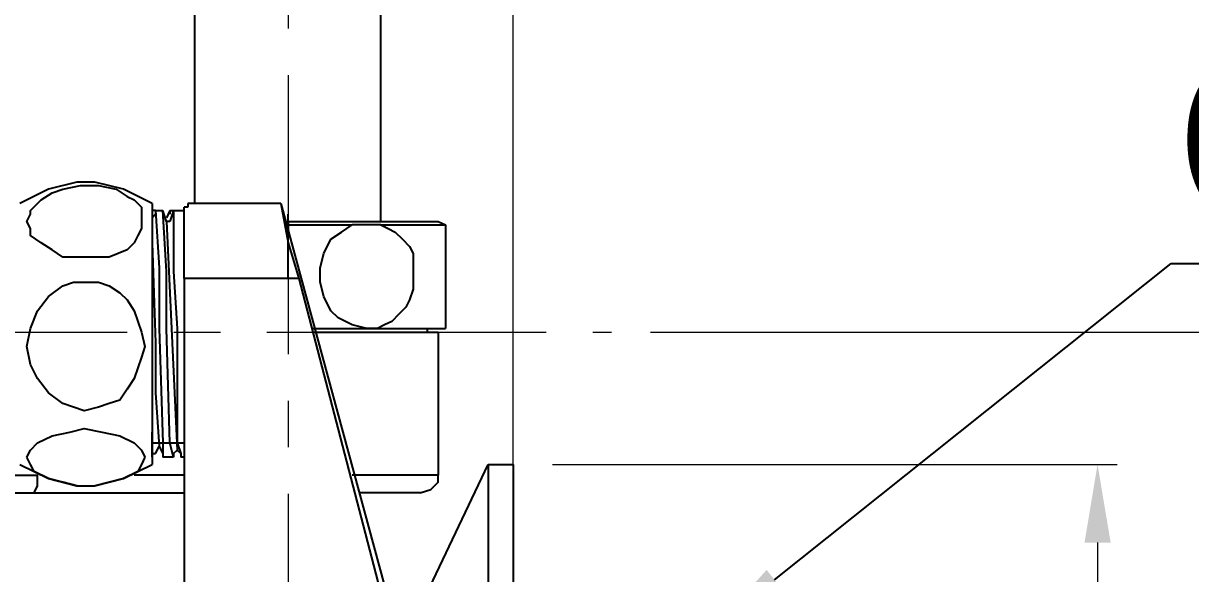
# Model space of a CAD drawing. Extents: x 0 to 3160, y 0 to 2315.
# Drawn here: x 1926.6 to 2046, y 710.7 to 767 of the extents above; entities that cross this region are included whole.
import ezdxf
from ezdxf import colors
from ezdxf.entities.mleader import LeaderData, LeaderLine
from ezdxf.math import Vec2, Vec3

# ---------------------------------------------------------------- set-up
doc = ezdxf.new("R2010")
doc.units = 0
doc.header["$LTSCALE"] = 3
doc.header["$MEASUREMENT"] = 0
doc.header["$PDMODE"] = 3
doc.header["$PDSIZE"] = -10
doc.linetypes.add('CENTER2', pattern=[28.575, 19.05, -3.175, 3.175, -3.175])
doc.layers.get('0').update_dxf_attribs({"linetype": 'CONTINUOUS'})
doc.layers.get('DEFPOINTS').update_dxf_attribs({"linetype": 'CONTINUOUS'})
doc.layers.add('Cneter', color=1, linetype='CENTER2', lineweight=13)
doc.layers.add('치수선', color=7, linetype='CONTINUOUS', lineweight=20)
doc.styles.add('Daelim Dimension', font='')
doc.styles.get("Standard").update_dxf_attribs({"font": ''})
doc.styles.get('Daelim Dimension').set_extended_font_data('나눔고딕')
doc.styles.get('Standard').set_extended_font_data('나눔고딕')
doc.dimstyles.new('DEFAULT', dxfattribs={"dimscale": 2, "dimtxt": 2, "dimasz": 2, "dimexe": 0, "dimexo": 2, "dimgap": 1, "dimtad": 1, "dimdec": 1, "dimzin": 9, "dimdsep": 46, "dimtxsty": 'Daelim Dimension', "dimcen": 0.5, "dimclrd": 252, "dimclre": 252, "dimclrt": 3, "dimadec": 1, "dimazin": 0, "dimtfac": 1, "dimtdec": 1, "dimtix": 1, "dimtmove": 0, "dimatfit": 3, "dimfxl": 1, "dimtolj": 1, "dimtzin": 1, "dimlwd": 9, "dimlwe": 9, "dimarcsym": 0})

# ---------------------------------------------------------------- blocks, each defined once
blk = doc.blocks.new('*D5')
at = {"color": 5, "lineweight": 9, "ltscale": 0.5, "transparency": 16777216}
for p, q in [((1902.8, 744.23), (1902.8, 642.53)), ((1976.72, 663.38), (1976.72, 642.53)), ((1910.8, 644.53), (1968.72, 644.53))]:
    blk.add_line(p, q, dxfattribs=at)
at = {"color": 5, "ltscale": 0.5, "transparency": 16777216}
for points in [[(1910.8, 645.86), (1910.8, 643.2), (1902.8, 644.53)], [(1968.72, 645.86), (1968.72, 643.2), (1976.72, 644.53)]]:
    blk.add_solid(points, dxfattribs=at)
at = {"layer": 'DEFPOINTS', "color": 0, "ltscale": 0.5, "transparency": 16777216}
for p in [(1902.8, 748.23), (1976.72, 667.38), (1976.72, 644.53)]:
    blk.add_point(p, dxfattribs=at)
at = {"color": 7, "ltscale": 0.5, "transparency": 16777216, "insert": (1939.76, 657.2), "char_height": 20, "attachment_point": 5, "style": 'Daelim Dimension'}
blk.add_mtext('\\A1;74', dxfattribs=at)
blk = doc.blocks.new('*D6')
at = {"color": 5, "lineweight": 9, "ltscale": 0.5, "transparency": 16777216}
for p, q in [((2004.51, 1636.8), (2205.16, 1636.8)), ((2203.16, 1628.8), (2203.16, 743.43)), ((1990.78, 735.43), (2205.16, 735.43))]:
    blk.add_line(p, q, dxfattribs=at)
at = {"color": 5, "ltscale": 0.5, "transparency": 16777216}
for points in [[(2201.83, 1628.8), (2204.49, 1628.8), (2203.16, 1636.8)], [(2201.83, 743.43), (2204.49, 743.43), (2203.16, 735.43)]]:
    blk.add_solid(points, dxfattribs=at)
at = {"layer": 'DEFPOINTS', "color": 0, "ltscale": 0.5, "transparency": 16777216}
for p in [(2000.51, 1636.8), (1986.78, 735.43), (2203.16, 735.43)]:
    blk.add_point(p, dxfattribs=at)
at = {"color": 7, "ltscale": 0.5, "transparency": 16777216, "insert": (2190.27, 1186.12), "char_height": 20, "attachment_point": 5, "rotation": 90, "style": 'Daelim Dimension'}
blk.add_mtext('\\A1;901', dxfattribs=at)
blk = doc.blocks.new('*D10')
at = {"color": 5, "lineweight": 9, "ltscale": 0.5, "transparency": 16777216}
for p, q in [((1980.72, 721.89), (2038.51, 721.89)), ((2036.51, 713.89), (2036.51, 675.38)), ((1980.72, 667.38), (2038.51, 667.38)), ((2036.51, 667.38), (2036.51, 597.4))]:
    blk.add_line(p, q, dxfattribs=at)
at = {"color": 5, "ltscale": 0.5, "transparency": 16777216}
for points in [[(2035.18, 713.89), (2037.85, 713.89), (2036.51, 721.89)], [(2035.18, 675.38), (2037.85, 675.38), (2036.51, 667.38)]]:
    blk.add_solid(points, dxfattribs=at)
at = {"layer": 'DEFPOINTS', "color": 0, "ltscale": 0.5, "transparency": 16777216}
for p in [(1976.72, 721.89), (1976.72, 667.38), (2036.51, 667.38)]:
    blk.add_point(p, dxfattribs=at)
at = {"color": 7, "ltscale": 0.5, "transparency": 16777216, "insert": (2002.57, 628.39), "char_height": 20, "attachment_point": 2, "rotation": 90, "style": 'Daelim Dimension'}
blk.add_mtext('\\A1;{\\H1.25x;\\C256;Ø}55', dxfattribs=at)
blk = doc.blocks.new('*D11')
at = {"color": 5, "lineweight": 9, "ltscale": 0.5, "transparency": 16777216}
for p, q in [((2004.51, 1636.8), (2332.33, 1636.8)), ((2330.33, 1628.8), (2330.33, 546.49)), ((1980.72, 538.49), (2332.33, 538.49))]:
    blk.add_line(p, q, dxfattribs=at)
at = {"color": 5, "ltscale": 0.5, "transparency": 16777216}
for points in [[(2329, 1628.8), (2331.66, 1628.8), (2330.33, 1636.8)], [(2329, 546.49), (2331.66, 546.49), (2330.33, 538.49)]]:
    blk.add_solid(points, dxfattribs=at)
at = {"layer": 'DEFPOINTS', "color": 0, "ltscale": 0.5, "transparency": 16777216}
for p in [(2000.51, 1636.8), (1976.72, 538.49), (2330.33, 538.49)]:
    blk.add_point(p, dxfattribs=at)
at = {"color": 7, "ltscale": 0.5, "transparency": 16777216, "insert": (2314.62, 1087.65), "char_height": 20, "attachment_point": 5, "rotation": 90, "style": 'Daelim Dimension'}
blk.add_mtext('\\A1;(2000)', dxfattribs=at)
blk = doc.blocks.new('*D12')
at = {"color": 5, "lineweight": 9, "ltscale": 0.5, "transparency": 16777216}
for p, q in [((1809.78, 791.78), (1809.78, 586.77)), ((1976.72, 663.38), (1976.72, 586.77)), ((1968.72, 588.77), (1817.78, 588.77))]:
    blk.add_line(p, q, dxfattribs=at)
at = {"color": 5, "ltscale": 0.5, "transparency": 16777216}
for points in [[(1817.78, 590.1), (1817.78, 587.44), (1809.78, 588.77)], [(1968.72, 590.1), (1968.72, 587.44), (1976.72, 588.77)]]:
    blk.add_solid(points, dxfattribs=at)
at = {"layer": 'DEFPOINTS', "color": 0, "ltscale": 0.5, "transparency": 16777216}
for p in [(1809.78, 795.78), (1976.72, 667.38), (1809.78, 588.77)]:
    blk.add_point(p, dxfattribs=at)
at = {"color": 7, "ltscale": 0.5, "transparency": 16777216, "insert": (1893.25, 601.66), "char_height": 20, "attachment_point": 5, "style": 'Daelim Dimension'}
blk.add_mtext('\\A1;167', dxfattribs=at)

msp = doc.modelspace()

# ---------------------------------------------------------------- linework, layer by layer
at = {"color": 7}
for points in [[(1944.15, 748.6), (1944.15, 748.6), (1944.15, 1606.44), (1944.15, 1606.44)], [(1963.18, 746.77), (1963.18, 746.77), (1963.18, 1606.44), (1963.18, 1606.44)], [(1933.9, 750.79), (1933.9, 750.79), (1932.07, 750.79), (1932.07, 750.79)], [(1932.81, 750.79), (1932.81, 750.79), (1932.44, 750.79), (1932.44, 750.79)], [(1933.54, 750.79), (1933.54, 750.79), (1933.17, 750.79), (1933.17, 750.79)], [(1939.76, 748.6), (1939.76, 748.6), (1939.76, 721.89), (1939.76, 721.89)], [(1940.12, 747.87), (1940.12, 747.87), (1939.76, 747.87), (1939.76, 747.87)], [(1939.76, 747.87), (1939.76, 747.87), (1939.76, 747.5), (1939.76, 747.5)], [(1939.76, 747.87), (1939.76, 747.87), (1939.76, 747.5), (1939.76, 747.5)], [(1940.12, 747.87), (1940.12, 747.87), (1940.86, 747.87), (1940.86, 747.87)], [(1940.12, 747.87), (1940.12, 747.87), (1940.12, 747.5), (1940.12, 747.5)], [(1941.22, 746.77), (1941.22, 746.77), (1940.86, 747.87), (1940.86, 747.87)], [(1941.59, 747.87), (1941.59, 747.87), (1941.22, 747.13), (1941.22, 747.13)], [(1941.59, 747.87), (1941.59, 747.87), (1943.05, 747.87), (1943.05, 747.87)], [(1941.96, 747.87), (1941.96, 747.87), (1941.59, 746.77), (1941.59, 746.77)], [(1941.59, 747.87), (1941.59, 747.87), (1941.59, 747.5), (1941.59, 747.5)], [(1943.42, 748.23), (1943.42, 748.23), (1943.05, 748.23), (1943.05, 748.23)], [(1943.05, 740.92), (1943.05, 740.92), (1943.05, 748.23), (1943.05, 748.23)], [(1952.93, 748.6), (1952.93, 748.6), (1943.42, 748.6), (1943.42, 748.6)], [(1943.42, 748.6), (1943.42, 748.6), (1943.42, 748.23), (1943.42, 748.23)], [(1943.42, 748.6), (1943.42, 748.6), (1943.42, 748.23), (1943.42, 748.23)], [(1943.42, 748.6), (1943.42, 748.6), (1943.42, 748.23), (1943.42, 748.23)], [(1943.42, 748.6), (1943.42, 748.6), (1943.42, 748.23), (1943.42, 748.23)], [(1952.93, 748.6), (1952.93, 748.6), (1963.54, 709.45), (1963.54, 709.45)], [(1940.12, 747.5), (1940.12, 747.5), (1939.76, 747.13), (1939.76, 747.13)], [(1941.59, 746.77), (1941.59, 746.77), (1941.22, 746.77), (1941.22, 746.77)], [(1941.22, 746.77), (1941.22, 746.77), (1942.32, 723.36), (1942.32, 723.36)], [(1953.67, 740.92), (1953.67, 740.92), (1953.67, 747.5), (1953.67, 747.5)], [(1953.67, 746.77), (1953.67, 746.77), (1969.03, 746.77), (1969.03, 746.77)], [(1953.67, 746.77), (1953.67, 746.77), (1953.67, 745.67), (1953.67, 745.67)], [(1969.03, 746.77), (1969.03, 746.77), (1969.77, 746.4), (1969.77, 746.4)], [(1953.67, 746.4), (1953.67, 746.4), (1960.25, 746.4), (1960.25, 746.4)], [(1963.18, 746.4), (1963.18, 746.4), (1960.25, 746.4), (1960.25, 746.4)], [(1963.18, 746.4), (1963.18, 746.4), (1969.77, 746.4), (1969.77, 746.4)], [(1969.77, 746.4), (1969.77, 746.4), (1969.77, 735.79), (1969.77, 735.79)], [(1954.77, 740.92), (1954.77, 740.92), (1943.05, 740.92), (1943.05, 740.92)], [(1943.05, 740.92), (1943.05, 740.92), (1943.05, 700.31), (1943.05, 700.31)], [(1954.77, 740.92), (1954.77, 740.92), (1963.91, 705.8), (1963.91, 705.8)], [(1956.22, 735.79), (1956.22, 735.79), (1969.77, 735.79), (1969.77, 735.79)], [(1956.22, 735.43), (1956.22, 735.43), (1962.45, 735.43), (1962.45, 735.43)], [(1956.59, 735.43), (1956.59, 735.43), (1969.03, 735.43), (1969.03, 735.43)], [(1967.94, 735.43), (1967.94, 735.43), (1967.94, 735.79), (1967.94, 735.79)], [(1969.03, 735.43), (1969.03, 735.43), (1969.03, 720.79), (1969.03, 720.79)], [(1939.76, 724.09), (1939.76, 724.09), (1939.76, 725.18), (1939.76, 725.18)], [(1939.76, 724.09), (1939.76, 724.09), (1943.05, 724.09), (1943.05, 724.09)], [(1939.76, 722.62), (1939.76, 722.62), (1939.76, 724.09), (1939.76, 724.09)], [(1940.86, 724.09), (1940.86, 724.09), (1940.86, 722.99), (1940.86, 722.99)], [(1941.96, 722.62), (1941.96, 722.62), (1941.59, 724.09), (1941.59, 724.09)], [(1942.32, 724.09), (1942.32, 724.09), (1942.69, 722.99), (1942.69, 722.99)], [(1939.76, 722.99), (1939.76, 722.99), (1940.12, 722.99), (1940.12, 722.99)], [(1939.76, 722.99), (1939.76, 722.99), (1939.76, 722.62), (1939.76, 722.62)], [(1940.12, 722.99), (1940.12, 722.99), (1940.49, 723.72), (1940.49, 723.72)], [(1940.49, 723.72), (1940.49, 723.72), (1940.86, 722.99), (1940.86, 722.99)], [(1940.86, 722.99), (1940.86, 722.99), (1940.86, 722.62), (1940.86, 722.62)], [(1941.96, 722.99), (1941.96, 722.99), (1942.32, 723.36), (1942.32, 723.36)], [(1941.96, 722.99), (1941.96, 722.99), (1941.96, 722.62), (1941.96, 722.62)], [(1942.32, 723.36), (1942.32, 723.36), (1942.69, 722.99), (1942.69, 722.99)], [(1942.69, 722.99), (1942.69, 722.99), (1942.69, 722.62), (1942.69, 722.62)], [(1941.96, 722.62), (1941.96, 722.62), (1940.86, 722.62), (1940.86, 722.62)], [(1943.05, 722.62), (1943.05, 722.62), (1942.69, 722.62), (1942.69, 722.62)], [(1966.84, 706.52), (1966.84, 706.52), (1974.16, 721.89), (1974.16, 721.89)], [(1974.16, 721.89), (1974.16, 721.89), (1976.72, 721.89), (1976.72, 721.89)], [(1974.16, 721.89), (1974.16, 721.89), (1974.16, 667.38), (1974.16, 667.38)], [(1976.72, 721.89), (1976.72, 721.89), (1976.72, 667.38), (1976.72, 667.38)], [(1918.9, 720.79), (1918.9, 720.79), (1928.05, 720.79), (1928.05, 720.79)], [(1943.05, 720.79), (1943.05, 720.79), (1937.93, 720.79), (1937.93, 720.79)], [(1969.03, 720.79), (1969.03, 720.79), (1960.25, 720.79), (1960.25, 720.79)], [(1932.07, 719.7), (1932.07, 719.7), (1933.9, 719.7), (1933.9, 719.7)], [(1881.58, 718.97), (1881.58, 718.97), (1943.05, 718.97), (1943.05, 718.97)], [(1967.21, 718.97), (1967.21, 718.97), (1960.98, 718.97), (1960.98, 718.97)]]:
    msp.add_open_spline(points, degree=3, dxfattribs=at)
for points, knots in [([(1932.07, 750.79), (1932.07, 750.79), (1929.15, 750.06), (1929.15, 750.06), (1929.15, 750.06), (1929.15, 750.06), (1926.22, 748.6), (1926.22, 748.6)], [0, 0, 0, 0, 0.5, 0.5, 0.5, 0.5, 1, 1, 1, 1]), ([(1930.61, 750.06), (1930.61, 750.06), (1932.44, 750.43), (1932.44, 750.43), (1932.44, 750.43), (1932.44, 750.43), (1934.27, 750.43), (1934.27, 750.43), (1934.27, 750.43), (1934.27, 750.43), (1936.1, 750.06), (1936.1, 750.06), (1936.1, 750.06), (1936.1, 750.06), (1937.2, 749.33), (1937.2, 749.33), (1937.2, 749.33), (1937.2, 749.33), (1937.93, 748.96), (1937.93, 748.96), (1937.93, 748.96), (1937.93, 748.96), (1938.66, 748.23), (1938.66, 748.23), (1938.66, 748.23), (1938.66, 748.23), (1938.66, 747.13), (1938.66, 747.13), (1938.66, 747.13), (1938.66, 747.13), (1938.66, 746.03), (1938.66, 746.03), (1938.66, 746.03), (1938.66, 746.03), (1938.3, 745.31), (1938.3, 745.31), (1938.3, 745.31), (1938.3, 745.31), (1937.93, 744.58), (1937.93, 744.58), (1937.93, 744.58), (1937.93, 744.58), (1937.2, 743.84), (1937.2, 743.84), (1937.2, 743.84), (1937.2, 743.84), (1935.37, 743.11), (1935.37, 743.11)], [0, 0, 0, 0, 0.083333, 0.083333, 0.083333, 0.083333, 0.166667, 0.166667, 0.166667, 0.166667, 0.25, 0.25, 0.25, 0.25, 0.333333, 0.333333, 0.333333, 0.333333, 0.416667, 0.416667, 0.416667, 0.416667, 0.5, 0.5, 0.5, 0.5, 0.583333, 0.583333, 0.583333, 0.583333, 0.666667, 0.666667, 0.666667, 0.666667, 0.75, 0.75, 0.75, 0.75, 0.833333, 0.833333, 0.833333, 0.833333, 0.916667, 0.916667, 0.916667, 0.916667, 1, 1, 1, 1]), ([(1939.76, 748.6), (1939.76, 748.6), (1936.83, 750.06), (1936.83, 750.06), (1936.83, 750.06), (1936.83, 750.06), (1933.9, 750.79), (1933.9, 750.79)], [0, 0, 0, 0, 0.5, 0.5, 0.5, 0.5, 1, 1, 1, 1]), ([(1930.61, 743.11), (1930.61, 743.11), (1929.52, 743.84), (1929.52, 743.84), (1929.52, 743.84), (1929.52, 743.84), (1928.42, 744.58), (1928.42, 744.58), (1928.42, 744.58), (1928.42, 744.58), (1927.32, 745.31), (1927.32, 745.31), (1927.32, 745.31), (1927.32, 745.31), (1927.32, 746.03), (1927.32, 746.03), (1927.32, 746.03), (1927.32, 746.03), (1926.95, 746.77), (1926.95, 746.77), (1926.95, 746.77), (1926.95, 746.77), (1927.32, 747.5), (1927.32, 747.5), (1927.32, 747.5), (1927.32, 747.5), (1927.32, 747.87), (1927.32, 747.87), (1927.32, 747.87), (1927.32, 747.87), (1928.42, 748.96), (1928.42, 748.96), (1928.42, 748.96), (1928.42, 748.96), (1929.52, 749.69), (1929.52, 749.69), (1929.52, 749.69), (1929.52, 749.69), (1930.61, 750.06), (1930.61, 750.06)], [0, 0, 0, 0, 0.1, 0.1, 0.1, 0.1, 0.2, 0.2, 0.2, 0.2, 0.3, 0.3, 0.3, 0.3, 0.4, 0.4, 0.4, 0.4, 0.5, 0.5, 0.5, 0.5, 0.6, 0.6, 0.6, 0.6, 0.7, 0.7, 0.7, 0.7, 0.8, 0.8, 0.8, 0.8, 0.9, 0.9, 0.9, 0.9, 1, 1, 1, 1]), ([(1940.12, 747.87), (1940.12, 747.87), (1940.49, 742.01), (1940.49, 742.01), (1940.49, 742.01), (1940.49, 742.01), (1940.49, 735.79), (1940.49, 735.79), (1940.49, 735.79), (1940.49, 735.79), (1940.86, 724.09), (1940.86, 724.09)], [0, 0, 0, 0, 0.333333, 0.333333, 0.333333, 0.333333, 0.666667, 0.666667, 0.666667, 0.666667, 1, 1, 1, 1]), ([(1941.59, 724.09), (1941.59, 724.09), (1941.22, 735.79), (1941.22, 735.79), (1941.22, 735.79), (1941.22, 735.79), (1941.22, 741.65), (1941.22, 741.65), (1941.22, 741.65), (1941.22, 741.65), (1940.86, 747.87), (1940.86, 747.87)], [0, 0, 0, 0, 0.333333, 0.333333, 0.333333, 0.333333, 0.666667, 0.666667, 0.666667, 0.666667, 1, 1, 1, 1]), ([(1941.96, 747.87), (1941.96, 747.87), (1941.96, 741.65), (1941.96, 741.65), (1941.96, 741.65), (1941.96, 741.65), (1942.32, 735.79), (1942.32, 735.79), (1942.32, 735.79), (1942.32, 735.79), (1942.32, 724.09), (1942.32, 724.09)], [0, 0, 0, 0, 0.333333, 0.333333, 0.333333, 0.333333, 0.666667, 0.666667, 0.666667, 0.666667, 1, 1, 1, 1]), ([(1952.93, 748.6), (1952.93, 748.6), (1953.67, 744.58), (1953.67, 744.58), (1953.67, 744.58), (1953.67, 744.58), (1954.77, 740.92), (1954.77, 740.92)], [0, 0, 0, 0, 0.5, 0.5, 0.5, 0.5, 1, 1, 1, 1]), ([(1958.06, 744.94), (1958.06, 744.94), (1959.15, 745.67), (1959.15, 745.67), (1959.15, 745.67), (1959.15, 745.67), (1960.25, 746.4), (1960.25, 746.4)], [0, 0, 0, 0, 0.5, 0.5, 0.5, 0.5, 1, 1, 1, 1]), ([(1963.18, 746.4), (1963.18, 746.4), (1963.91, 746.03), (1963.91, 746.03), (1963.91, 746.03), (1963.91, 746.03), (1964.64, 745.67), (1964.64, 745.67), (1964.64, 745.67), (1964.64, 745.67), (1965.37, 744.94), (1965.37, 744.94), (1965.37, 744.94), (1965.37, 744.94), (1966.11, 744.21), (1966.11, 744.21), (1966.11, 744.21), (1966.11, 744.21), (1966.47, 743.48), (1966.47, 743.48), (1966.47, 743.48), (1966.47, 743.48), (1966.47, 742.38), (1966.47, 742.38), (1966.47, 742.38), (1966.47, 742.38), (1966.47, 740.55), (1966.47, 740.55), (1966.47, 740.55), (1966.47, 740.55), (1966.47, 739.82), (1966.47, 739.82), (1966.47, 739.82), (1966.47, 739.82), (1966.11, 738.72), (1966.11, 738.72), (1966.11, 738.72), (1966.11, 738.72), (1965.74, 737.99), (1965.74, 737.99), (1965.74, 737.99), (1965.74, 737.99), (1965.01, 737.26), (1965.01, 737.26), (1965.01, 737.26), (1965.01, 737.26), (1964.28, 736.53), (1964.28, 736.53), (1964.28, 736.53), (1964.28, 736.53), (1963.54, 736.16), (1963.54, 736.16), (1963.54, 736.16), (1963.54, 736.16), (1962.82, 735.79), (1962.82, 735.79), (1962.82, 735.79), (1962.82, 735.79), (1961.72, 735.79), (1961.72, 735.79)], [0, 0, 0, 0, 0.066667, 0.066667, 0.066667, 0.066667, 0.133333, 0.133333, 0.133333, 0.133333, 0.2, 0.2, 0.2, 0.2, 0.266667, 0.266667, 0.266667, 0.266667, 0.333333, 0.333333, 0.333333, 0.333333, 0.4, 0.4, 0.4, 0.4, 0.466667, 0.466667, 0.466667, 0.466667, 0.533333, 0.533333, 0.533333, 0.533333, 0.6, 0.6, 0.6, 0.6, 0.666667, 0.666667, 0.666667, 0.666667, 0.733333, 0.733333, 0.733333, 0.733333, 0.8, 0.8, 0.8, 0.8, 0.866667, 0.866667, 0.866667, 0.866667, 0.933333, 0.933333, 0.933333, 0.933333, 1, 1, 1, 1]), ([(1939.76, 744.58), (1939.76, 744.58), (1940.12, 734.33), (1940.12, 734.33), (1940.12, 734.33), (1940.12, 734.33), (1940.12, 729.21), (1940.12, 729.21), (1940.12, 729.21), (1940.12, 729.21), (1940.49, 723.72), (1940.49, 723.72)], [0, 0, 0, 0, 0.333333, 0.333333, 0.333333, 0.333333, 0.666667, 0.666667, 0.666667, 0.666667, 1, 1, 1, 1]), ([(1961.72, 735.79), (1961.72, 735.79), (1960.25, 736.16), (1960.25, 736.16), (1960.25, 736.16), (1960.25, 736.16), (1958.79, 736.89), (1958.79, 736.89), (1958.79, 736.89), (1958.79, 736.89), (1958.06, 737.62), (1958.06, 737.62), (1958.06, 737.62), (1958.06, 737.62), (1957.32, 739.08), (1957.32, 739.08), (1957.32, 739.08), (1957.32, 739.08), (1956.96, 740.55), (1956.96, 740.55), (1956.96, 740.55), (1956.96, 740.55), (1956.96, 742.01), (1956.96, 742.01), (1956.96, 742.01), (1956.96, 742.01), (1957.32, 743.48), (1957.32, 743.48), (1957.32, 743.48), (1957.32, 743.48), (1958.06, 744.94), (1958.06, 744.94)], [0, 0, 0, 0, 0.125, 0.125, 0.125, 0.125, 0.25, 0.25, 0.25, 0.25, 0.375, 0.375, 0.375, 0.375, 0.5, 0.5, 0.5, 0.5, 0.625, 0.625, 0.625, 0.625, 0.75, 0.75, 0.75, 0.75, 0.875, 0.875, 0.875, 0.875, 1, 1, 1, 1]), ([(1935.37, 743.11), (1935.37, 743.11), (1934.27, 743.11), (1934.27, 743.11), (1934.27, 743.11), (1934.27, 743.11), (1932.81, 743.11), (1932.81, 743.11), (1932.81, 743.11), (1932.81, 743.11), (1931.71, 743.11), (1931.71, 743.11), (1931.71, 743.11), (1931.71, 743.11), (1930.61, 743.11), (1930.61, 743.11)], [0, 0, 0, 0, 0.25, 0.25, 0.25, 0.25, 0.5, 0.5, 0.5, 0.5, 0.75, 0.75, 0.75, 0.75, 1, 1, 1, 1]), ([(1930.61, 728.11), (1930.61, 728.11), (1929.15, 729.21), (1929.15, 729.21), (1929.15, 729.21), (1929.15, 729.21), (1928.05, 730.67), (1928.05, 730.67), (1928.05, 730.67), (1928.05, 730.67), (1927.32, 732.13), (1927.32, 732.13), (1927.32, 732.13), (1927.32, 732.13), (1926.95, 733.96), (1926.95, 733.96), (1926.95, 733.96), (1926.95, 733.96), (1927.32, 735.79), (1927.32, 735.79), (1927.32, 735.79), (1927.32, 735.79), (1928.05, 737.62), (1928.05, 737.62), (1928.05, 737.62), (1928.05, 737.62), (1929.15, 739.08), (1929.15, 739.08), (1929.15, 739.08), (1929.15, 739.08), (1930.61, 740.18), (1930.61, 740.18)], [0, 0, 0, 0, 0.125, 0.125, 0.125, 0.125, 0.25, 0.25, 0.25, 0.25, 0.375, 0.375, 0.375, 0.375, 0.5, 0.5, 0.5, 0.5, 0.625, 0.625, 0.625, 0.625, 0.75, 0.75, 0.75, 0.75, 0.875, 0.875, 0.875, 0.875, 1, 1, 1, 1]), ([(1930.61, 740.18), (1930.61, 740.18), (1931.71, 740.55), (1931.71, 740.55), (1931.71, 740.55), (1931.71, 740.55), (1932.81, 740.55), (1932.81, 740.55), (1932.81, 740.55), (1932.81, 740.55), (1934.27, 740.55), (1934.27, 740.55), (1934.27, 740.55), (1934.27, 740.55), (1935.37, 740.18), (1935.37, 740.18), (1935.37, 740.18), (1935.37, 740.18), (1936.47, 739.45), (1936.47, 739.45), (1936.47, 739.45), (1936.47, 739.45), (1937.2, 738.72), (1937.2, 738.72), (1937.2, 738.72), (1937.2, 738.72), (1937.93, 737.62), (1937.93, 737.62), (1937.93, 737.62), (1937.93, 737.62), (1938.3, 736.53), (1938.3, 736.53), (1938.3, 736.53), (1938.3, 736.53), (1938.66, 735.43), (1938.66, 735.43), (1938.66, 735.43), (1938.66, 735.43), (1939.02, 733.96), (1939.02, 733.96), (1939.02, 733.96), (1939.02, 733.96), (1938.66, 732.87), (1938.66, 732.87), (1938.66, 732.87), (1938.66, 732.87), (1938.3, 731.77), (1938.3, 731.77), (1938.3, 731.77), (1938.3, 731.77), (1937.93, 730.67), (1937.93, 730.67), (1937.93, 730.67), (1937.93, 730.67), (1937.2, 729.58), (1937.2, 729.58), (1937.2, 729.58), (1937.2, 729.58), (1936.47, 728.48), (1936.47, 728.48), (1936.47, 728.48), (1936.47, 728.48), (1935.37, 728.11), (1935.37, 728.11)], [0, 0, 0, 0, 0.0625, 0.0625, 0.0625, 0.0625, 0.125, 0.125, 0.125, 0.125, 0.1875, 0.1875, 0.1875, 0.1875, 0.25, 0.25, 0.25, 0.25, 0.3125, 0.3125, 0.3125, 0.3125, 0.375, 0.375, 0.375, 0.375, 0.4375, 0.4375, 0.4375, 0.4375, 0.5, 0.5, 0.5, 0.5, 0.5625, 0.5625, 0.5625, 0.5625, 0.625, 0.625, 0.625, 0.625, 0.6875, 0.6875, 0.6875, 0.6875, 0.75, 0.75, 0.75, 0.75, 0.8125, 0.8125, 0.8125, 0.8125, 0.875, 0.875, 0.875, 0.875, 0.9375, 0.9375, 0.9375, 0.9375, 1, 1, 1, 1]), ([(1935.37, 728.11), (1935.37, 728.11), (1934.27, 727.74), (1934.27, 727.74), (1934.27, 727.74), (1934.27, 727.74), (1932.81, 727.38), (1932.81, 727.38), (1932.81, 727.38), (1932.81, 727.38), (1931.71, 727.74), (1931.71, 727.74), (1931.71, 727.74), (1931.71, 727.74), (1930.61, 728.11), (1930.61, 728.11)], [0, 0, 0, 0, 0.25, 0.25, 0.25, 0.25, 0.5, 0.5, 0.5, 0.5, 0.75, 0.75, 0.75, 0.75, 1, 1, 1, 1]), ([(1926.95, 722.62), (1926.95, 722.62), (1927.32, 723.36), (1927.32, 723.36), (1927.32, 723.36), (1927.32, 723.36), (1928.05, 724.09), (1928.05, 724.09), (1928.05, 724.09), (1928.05, 724.09), (1929.52, 724.82), (1929.52, 724.82), (1929.52, 724.82), (1929.52, 724.82), (1931.34, 725.18), (1931.34, 725.18), (1931.34, 725.18), (1931.34, 725.18), (1932.81, 725.55), (1932.81, 725.55), (1932.81, 725.55), (1932.81, 725.55), (1934.64, 725.18), (1934.64, 725.18), (1934.64, 725.18), (1934.64, 725.18), (1936.47, 724.82), (1936.47, 724.82), (1936.47, 724.82), (1936.47, 724.82), (1937.93, 724.09), (1937.93, 724.09), (1937.93, 724.09), (1937.93, 724.09), (1938.66, 723.36), (1938.66, 723.36), (1938.66, 723.36), (1938.66, 723.36), (1939.02, 722.62), (1939.02, 722.62)], [0, 0, 0, 0, 0.1, 0.1, 0.1, 0.1, 0.2, 0.2, 0.2, 0.2, 0.3, 0.3, 0.3, 0.3, 0.4, 0.4, 0.4, 0.4, 0.5, 0.5, 0.5, 0.5, 0.6, 0.6, 0.6, 0.6, 0.7, 0.7, 0.7, 0.7, 0.8, 0.8, 0.8, 0.8, 0.9, 0.9, 0.9, 0.9, 1, 1, 1, 1]), ([(1926.22, 721.89), (1926.22, 721.89), (1929.15, 720.43), (1929.15, 720.43), (1929.15, 720.43), (1929.15, 720.43), (1932.07, 719.7), (1932.07, 719.7)], [0, 0, 0, 0, 0.5, 0.5, 0.5, 0.5, 1, 1, 1, 1]), ([(1932.07, 719.7), (1932.07, 719.7), (1930.61, 720.07), (1930.61, 720.07), (1930.61, 720.07), (1930.61, 720.07), (1929.15, 720.43), (1929.15, 720.43), (1929.15, 720.43), (1929.15, 720.43), (1927.68, 721.16), (1927.68, 721.16), (1927.68, 721.16), (1927.68, 721.16), (1927.32, 721.89), (1927.32, 721.89), (1927.32, 721.89), (1927.32, 721.89), (1926.95, 722.62), (1926.95, 722.62)], [0, 0, 0, 0, 0.2, 0.2, 0.2, 0.2, 0.4, 0.4, 0.4, 0.4, 0.6, 0.6, 0.6, 0.6, 0.8, 0.8, 0.8, 0.8, 1, 1, 1, 1]), ([(1939.02, 722.62), (1939.02, 722.62), (1938.66, 721.89), (1938.66, 721.89), (1938.66, 721.89), (1938.66, 721.89), (1938.3, 721.16), (1938.3, 721.16), (1938.3, 721.16), (1938.3, 721.16), (1936.83, 720.43), (1936.83, 720.43), (1936.83, 720.43), (1936.83, 720.43), (1935.37, 720.07), (1935.37, 720.07), (1935.37, 720.07), (1935.37, 720.07), (1933.9, 719.7), (1933.9, 719.7)], [0, 0, 0, 0, 0.2, 0.2, 0.2, 0.2, 0.4, 0.4, 0.4, 0.4, 0.6, 0.6, 0.6, 0.6, 0.8, 0.8, 0.8, 0.8, 1, 1, 1, 1]), ([(1933.9, 719.7), (1933.9, 719.7), (1936.83, 720.43), (1936.83, 720.43), (1936.83, 720.43), (1936.83, 720.43), (1939.76, 721.89), (1939.76, 721.89)], [0, 0, 0, 0, 0.5, 0.5, 0.5, 0.5, 1, 1, 1, 1]), ([(1927.68, 718.97), (1927.68, 718.97), (1928.05, 719.7), (1928.05, 719.7), (1928.05, 719.7), (1928.05, 719.7), (1928.05, 720.79), (1928.05, 720.79)], [0, 0, 0, 0, 0.5, 0.5, 0.5, 0.5, 1, 1, 1, 1]), ([(1967.21, 718.97), (1967.21, 718.97), (1968.3, 719.33), (1968.3, 719.33), (1968.3, 719.33), (1968.3, 719.33), (1969.03, 720.07), (1969.03, 720.07), (1969.03, 720.07), (1969.03, 720.07), (1969.03, 720.79), (1969.03, 720.79)], [0, 0, 0, 0, 0.333333, 0.333333, 0.333333, 0.333333, 0.666667, 0.666667, 0.666667, 0.666667, 1, 1, 1, 1])]:
    msp.add_open_spline(points, degree=3, knots=knots, dxfattribs=at)
at = {"layer": 'Cneter', "lineweight": 5, "ltscale": 0.5}
for p, q in [((1953.67, 1661.86), (1953.67, 690.43)), ((1908.65, 735.43), (1986.78, 735.43))]:
    msp.add_line(p, q, dxfattribs=at)
at = {"layer": '치수선', "color": 7}
msp.add_line((1976.72, 538.49), (1976.72, 1705.16), dxfattribs=at)

# ---------------------------------------------------------------- dimensions: what is measured, and where the dimension line sits
at = {"color": 5, "ltscale": 0.5}
for base, p1, p2, angle, text, picture, middle in [((2330.33, 538.49), (2000.51, 1636.8), (1976.72, 538.49), 90, '(2000)', '*D11', (2330.33, 1087.65)), ((2036.51, 667.38), (1976.72, 721.89), (1976.72, 667.38), 270, '{\\H1.25x;\\C256;Ø}<>', '*D10', (2036.51, 628.39))]:
    dim = msp.add_linear_dim(base=base, p1=p1, p2=p2, angle=angle, text=text, dimstyle='DEFAULT', override={"dimtxt": 10, "dimasz": 4, "dimexe": 1, "dimdec": 0, "dimclrd": 5, "dimclre": 5, "dimclrt": 7}, dxfattribs=at)
    dim.commit()
    dim.dimension.update_dxf_attribs({"geometry": picture, "text_midpoint": middle, "dimtype": 160})
dim = msp.add_linear_dim(base=(2203.16, 735.43), p1=(2000.51, 1636.8), p2=(1986.78, 735.43), angle=90, dimstyle='DEFAULT', override={"dimtxt": 10, "dimasz": 4, "dimexe": 1, "dimdec": 0, "dimclrd": 5, "dimclre": 5, "dimclrt": 7}, dxfattribs=at)
dim.commit()
dim.dimension.update_dxf_attribs({"geometry": '*D6', "text_midpoint": (2203.16, 1186.12), "dimtype": 160})
for base, p1, p2, picture, middle in [((1809.78, 588.77), (1976.72, 667.38), (1809.78, 795.78), '*D12', (1893.25, 601.66)), ((1976.72, 644.53), (1902.8, 748.23), (1976.72, 667.38), '*D5', (1939.76, 657.2))]:
    dim = msp.add_linear_dim(base=base, p1=p1, p2=p2, dimstyle='DEFAULT', override={"dimtxt": 10, "dimasz": 4, "dimexe": 1, "dimdec": 0, "dimclrd": 5, "dimclre": 5, "dimclrt": 7}, dxfattribs=at)
    dim.commit()
    dim.dimension.update_dxf_attribs({"geometry": picture, "text_midpoint": middle})

# ---------------------------------------------------------------- leaders
at = {"ltscale": 0.5}
ml = msp.add_multileader_mtext('Standard', dxfattribs=at)
ml.set_content('G1/2-14TH', color=256)
ml.set_leader_properties(color=5)
ml.build(insert=Vec2(0, 0))
ml.multileader.update_dxf_attribs({"text_left_attachment_type": 6, "text_right_attachment_type": 6, "dogleg_length": 0.36, "arrow_head_size": 8})
ctx = ml.context
ctx.base_point, ctx.char_height, ctx.arrow_head_size, ctx.landing_gap_size, ctx.plane_origin = Vec3(2044.4, 742.44), 18, 8, 0.09, Vec3(1993.55, 704.7)
ctx.left_attachment, ctx.right_attachment = 6, 6
notes = []
notes.append((ctx, [(0, (1, 1, 0), (2044.04, 742.44), (1, 0), 0.36, [(0, [(1997.21, 705.07)], 0, [])])]))
ctx.mtext.insert, ctx.mtext.flow_direction = Vec3(2044.49, 764.04), 5
for ctx, leaders in notes:
    for number, flags, end, landing, length, lines in leaders:
        leader = LeaderData()
        leader.index, (leader.has_last_leader_line, leader.has_dogleg_vector, leader.attachment_direction) = number, flags
        leader.last_leader_point, leader.dogleg_vector, leader.dogleg_length = Vec3(end), Vec3(landing), length
        for number, points, colour, breaks in lines:
            line = LeaderLine()
            line.index, line.vertices, line.color, line.breaks = number, Vec3.list(points), colors.encode_raw_color(colour), breaks
            leader.lines.append(line)
        ctx.leaders.append(leader)

doc.saveas('drawing.dxf')
